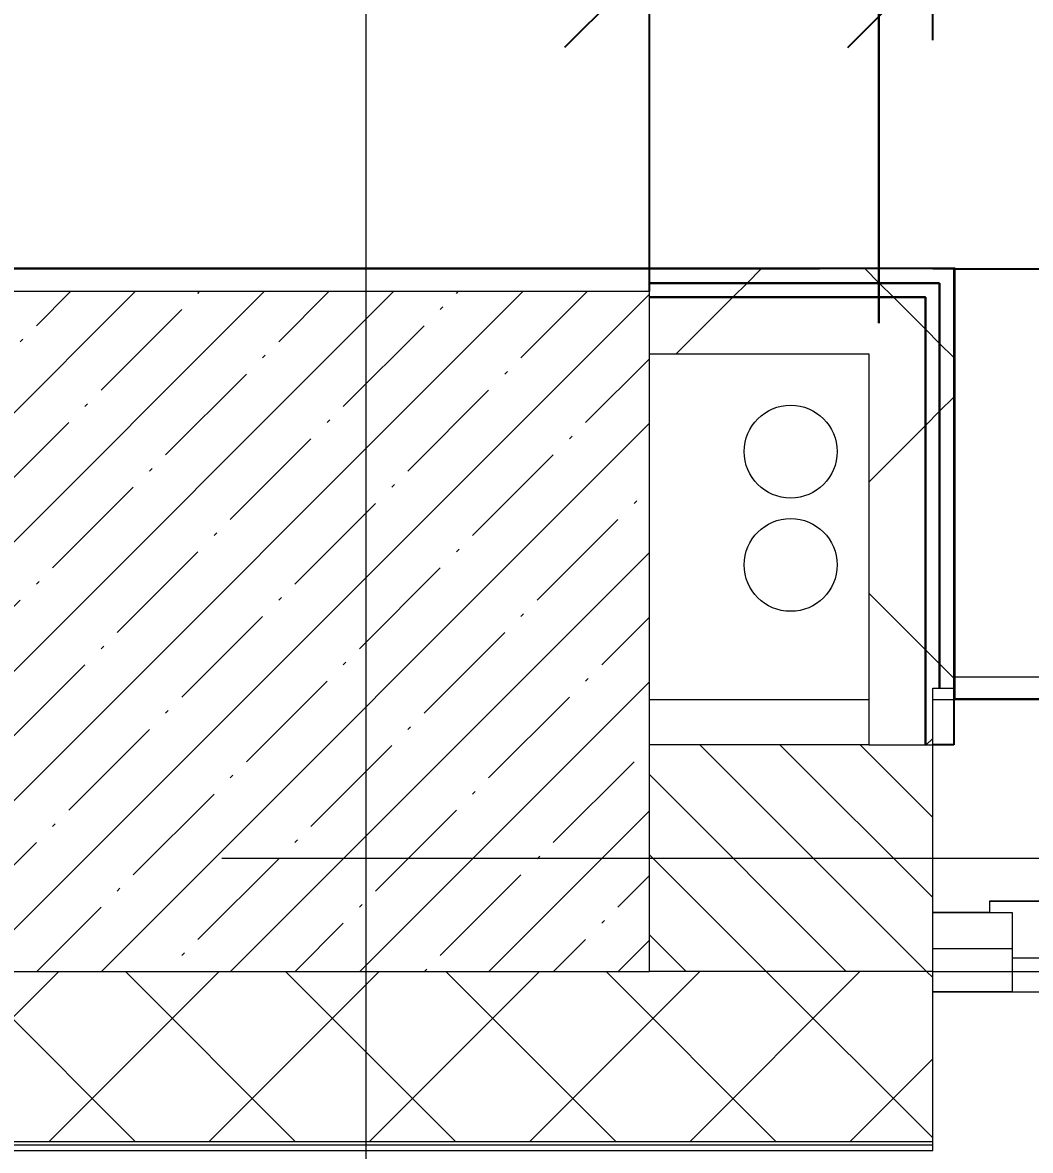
# Model space of a CAD drawing. Header units: millimetres. Extents: x -4029 to 232974, y -8553 to 104777.
# Drawn here: x 25607 to 26496, y -258 to 738 of the extents above; entities that cross this region are included whole.
import ezdxf

# ---------------------------------------------------------------- set-up
doc = ezdxf.new("R2010")
doc.units = ezdxf.units.MM
doc.linetypes.add('ADSK_Штрих_ш2 п1', pattern=[300, 200, -100])
doc.linetypes.add('Осевая', pattern=[3175, 634.9999999999999, -476.25, 1587.5, -476.25])
for name, color, linetype, lineweight in [('5.2) Перег WD5', 3, 'Continuous', 30), ('A-AREA-BNDY', 7, 'Continuous', 9), ('A-DETL', 7, 'Continuous', 9), ('A-DETL-1', 7, 'ADSK_Штрих_ш2 п1', 9), ('A-GLAZ', 7, 'Continuous', 9), ('A-WALL', 7, 'Continuous', 9), ('A-WALL-1', 7, 'Continuous', 13), ('I-WALL', 7, 'Continuous', 9), ('S-COLS', 7, 'Continuous', 9), ('Оси', 7, 'Continuous', 9), ('Оси-2', 7, 'Осевая', 9)]:
    doc.layers.add(name, color=color, linetype=linetype, lineweight=lineweight)
for name, color, linetype, lineweight, true_color in [('A-FLOR-1', 7, 'Continuous', 9, 0xaaaaaa), ('I-WALL-2', 7, 'Continuous', 9, 0x008040), ('I-WALL-3', 7, 'Continuous', 25, 0x008040)]:
    doc.layers.add(name, color=color, linetype=linetype, lineweight=lineweight, true_color=true_color)
doc.styles.add('ISOCPEUR_1', font='isocpeur.ttf', dxfattribs={"width": 0.9, "height": 200})
doc.dimstyles.new('ISO-2_0_0_9К_Средний_округл2', dxfattribs={"dimscale": 304.8, "dimtxt": 199.196235162063, "dimasz": 0.4921259842519685, "dimexe": 0.3937007874015748, "dimexo": 0, "dimgap": 0, "dimtad": 1, "dimdec": 0, "dimrnd": 10, "dimzin": 0, "dimdsep": 46, "dimtxsty": 'ISOCPEUR_1', "dimblk1": 'OBLIQUE', "dimblk2": 'OBLIQUE', "dimsah": 1, "dimcen": 0.09, "dimdle": 0.3937007874015748, "dimazin": 0, "dimtfac": 1, "dimtdec": 4, "dimtix": 1, "dimtmove": 1, "dimatfit": 3, "dimfxl": 1, "dimtvp": 1, "dimtolj": 1, "dimtzin": 0, "dimarcsym": 2})
doc.dimstyles.new('ISO-2_0_0_9К_Средний_округл2_1', dxfattribs={"dimscale": 304.8, "dimtxt": 199.196235162063, "dimasz": 0.4921259842519685, "dimexe": 0.3937007874015748, "dimexo": 0, "dimgap": 0, "dimtad": 1, "dimdec": 0, "dimrnd": 10, "dimzin": 0, "dimdsep": 46, "dimtxsty": 'ISOCPEUR_1', "dimblk1": 'OBLIQUE', "dimblk2": 'OBLIQUE', "dimsah": 1, "dimcen": 0.09, "dimdle": 0.3937007874015748, "dimazin": 0, "dimtfac": 1, "dimtdec": 4, "dimtix": 1, "dimtmove": 0, "dimatfit": 3, "dimfxl": 1, "dimtvp": 1, "dimtolj": 1, "dimtzin": 0, "dimarcsym": 2})
pattern_1 = [(45, (0, 0), (-141.4213562373095, 141.4213562373095), []), (135, (0, 0), (-141.4213562373095, -141.4213562373095), [])]

# ---------------------------------------------------------------- blocks, each defined once
blk = doc.blocks.new('BSC_Колонна _Прямоугольная - 600х600-V1-План монтажа стен и перегородок 1 этажа в осях 1-12')
at = {"layer": 'S-COLS'}
h = blk.add_hatch(dxfattribs=at)
h.set_pattern_fill('FP_3', color=256, style=0, pattern_type=2)
h.set_pattern_definition([(45, (-25860, -200), (-57.02462636878913, 57.02462636878913), []), (45, (-25802.975, -200), (-57.02462636878913, 57.02462636878913), [100.806, -20.161, 3.353, -16.808])])
h.paths.add_polyline_path([(300.0000000000271, -299.9999946636146), (300.0000000000271, 299.9999999999968), (-299.9999999999751, 299.9999999999968), (-299.9999999999751, -299.9999946636146)])
for p, q in [((300, 299.9999999999999), (-300.0000000000002, 299.9999999999993)), ((-300.0000000000001, 299.9999999999993), (-299.9999999999954, -299.9999999999999)), ((299.9999999999998, -299.999999999992), (300, 299.9999999999999)), ((-299.9999999999954, -299.9999999999999), (299.9999999999998, -299.999999999992))]:
    blk.add_line(p, q, dxfattribs=at)
blk = doc.blocks.new('120_Окно_СКБ_1Ст - 120_Окно_СКБ_1Ст 900х2500_h_-V46-План монтажа стен и перегородок 1 этажа в осях 1-12')
at = {"layer": 'A-GLAZ'}
for p, q in [((-450.0000000000072, -126.9999999999679), (-450.0000000000072, -56.9999999999578)), ((-450.0000000000072, -56.9999999999578), (-379.9999999999655, -56.99999999995794)), ((449.999999999992, -56.99999999995914), (-450.0000000000076, -56.99999999995769)), ((-379.9999999999655, -56.99999999995794), (-379.9999999999655, -126.9999999999681)), ((380.000000000048, -126.9999999999693), (380.000000000048, -56.99999999995916)), ((380.000000000048, -56.99999999995916), (449.9999999999924, -56.99999999995929)), ((449.9999999999924, -56.99999999995929), (449.9999999999924, -126.9999999999694)), ((379.999999999989, -86.99999999996878), (-380.0000000000107, -86.99999999996635)), ((-380.0000000000107, -86.99999999996635), (-380.0000000000108, -126.9999999999688)), ((-330.0000000000068, -136.9999999999696), (-330.0000000000063, -86.9999999999665)), ((329.9999999999974, -136.9999999999717), (329.9999999999976, -86.99999999996864)), ((379.9999999999889, -126.9999999999713), (379.999999999989, -86.99999999996878)), ((-330.0000000000065, -106.9999999999643), (329.9999999999974, -106.9999999999664)), ((329.9999999999974, -116.9999999999664), (-330.0000000000065, -116.9999999999643)), ((-379.9999999999655, -126.9999999999681), (-450.0000000000072, -126.9999999999679)), ((-450.0000000000076, -126.9999999999679), (-400.0000000000047, -126.999999999968)), ((-380.0000000000108, -126.9999999999688), (-400.000000000007, -126.9999999999688)), ((-400.000000000007, -126.9999999999688), (-400.000000000007, -136.9999999999693)), ((449.9999999999924, -126.9999999999694), (380.000000000048, -126.9999999999693)), ((399.999999999997, -126.9999999999714), (379.9999999999889, -126.9999999999713)), ((399.9999999999977, -126.9999999999692), (449.999999999992, -126.9999999999693)), ((399.999999999997, -136.9999999999719), (399.999999999997, -126.9999999999714)), ((-400.000000000007, -136.9999999999693), (399.999999999997, -136.9999999999719)), ((399.999999999997, -136.9999999999719), (-400.000000000007, -136.9999999999693))]:
    blk.add_line(p, q, dxfattribs=at)
blk = doc.blocks.new('_Oblique')
at = {"color": 0, "linetype": 'ByBlock', "lineweight": -2}
blk.add_line((-0.5, -0.5), (0.5, 0.5), dxfattribs=at)
blk = doc.blocks.new('DIMBLOCK28-План монтажа стен и перегородок 1 этажа в осях 1-12')
at = {"layer": '5.2) Перег WD5', "color": 0, "lineweight": -2, "transparency": 16777216}
for p, q in [((26159.99999281988, 499.9999999982765), (26159.99999281988, 910.4507028392835)), ((26409.99995242104, 721.9999999982472), (26409.99995242104, 910.4507028392835)), ((26039.99999281988, 790.4507028392835), (26529.99995242104, 790.4507028392835))]:
    blk.add_line(p, q, dxfattribs=at)
at = {"layer": 'Defpoints', "color": 0, "transparency": 16777216}
for p in [(26409.99995242104, 790.4507028392835), (26409.99995242104, 721.9999999982472), (26159.99999281988, 499.9999999982765)]:
    blk.add_point(p, dxfattribs=at)
at = {"layer": '5.2) Перег WD5', "color": 0, "lineweight": -2, "transparency": 16777216, "xscale": 150, "yscale": 150, "zscale": 150, "rotation": 180}
blk.add_blockref('_Oblique', (26159.99999281988, 790.4507028392835), dxfattribs=at)
at = {"layer": '5.2) Перег WD5', "color": 0, "lineweight": -2, "transparency": 16777216, "xscale": 150, "yscale": 150, "zscale": 150}
blk.add_blockref('_Oblique', (26409.99995242104, 790.4507028392835), dxfattribs=at)
at = {"layer": '5.2) Перег WD5', "color": 0, "transparency": 16777216, "insert": (25632.38395960566, 1185.075185453252), "char_height": 200, "width": 455.0867834087132, "attachment_point": 1, "line_spacing_factor": 1.149209049011902, "style": 'ISOCPEUR_1'}
blk.add_mtext('\\A1;250', dxfattribs=at)
blk = doc.blocks.new('DIMBLOCK29-План монтажа стен и перегородок 1 этажа в осях 1-12')
at = {"layer": '5.2) Перег WD5', "color": 0, "lineweight": -2, "transparency": 16777216}
for p, q in [((26949.22220806242, -20.00000000173116), (26949.22220806242, 639.9999999982729)), ((26428.50232840635, 519.9999999982728), (27069.22220806242, 519.9999999982729)), ((26843.15619088438, 99.99999999826885), (27069.22220806242, 99.99999999826889))]:
    blk.add_line(p, q, dxfattribs=at)
at = {"layer": 'Defpoints', "color": 0, "transparency": 16777216}
for p in [(26428.50232840635, 519.9999999982728), (26949.22220806242, 519.9999999982729), (26843.15619088438, 99.99999999826885)]:
    blk.add_point(p, dxfattribs=at)
at = {"layer": '5.2) Перег WD5', "color": 0, "lineweight": -2, "transparency": 16777216, "xscale": 150, "yscale": 150, "zscale": 150}
for p, rotation in [((26949.22220806242, 519.9999999982729), 90), ((26949.22220806242, 99.99999999826888), 270)]:
    blk.add_blockref('_Oblique', p, dxfattribs=dict(at, rotation=rotation))
at = {"layer": '5.2) Перег WD5', "color": 0, "transparency": 16777216, "insert": (26849.22220806242, 309.9999999982631), "char_height": 200, "width": 478.0709643889512, "attachment_point": 5, "rotation": 90, "style": 'ISOCPEUR_1'}
blk.add_mtext('\\A1;420', dxfattribs=at)

msp = doc.modelspace()

# ---------------------------------------------------------------- hatches: boundary and pattern name
at = {"layer": 'A-WALL'}
h = msp.add_hatch(dxfattribs=at)
h.set_pattern_fill('FP_31', color=256, style=0, pattern_type=2)
h.set_pattern_definition([(135, (0, 0), (-35.35533905932738, -35.35533905932737), [])])
h.paths.add_polyline_path([(19766.20855915702, -99.9999946653363), (20710.0000373342, -99.9999946653363), (20710.0000373342, 99.99999999830965), (19360.00009638999, 99.99999999830531), (19360.00009638996, -99.9999946653363)])
h.paths.add_polyline_path([(7659.999965627269, -99.9999946653363), (7659.999965627266, 99.99999999832697), (6830.000056106061, 99.99999999830965), (6830.000056106061, -99.9999946653363)])
h.paths.add_polyline_path([(9910.00001246793, -99.9999946653363), (9910.000012467917, 99.99999999830965), (9159.743434947542, 99.99066943400081), (9159.743434947542, -99.9999946653363)])
h.paths.add_polyline_path([(12010.00001246793, -99.9999946653363), (12159.99996564281, -99.9999946653363), (12159.99996564281, 99.99999999832697), (12010.00001246792, 99.99999999832697), (12010.00001246792, -80.00000000168409)])
h.paths.add_polyline_path([(28309.7434548014, -99.9999946653363), (28309.7434548014, 99.99999999824468), (27309.99995242105, 99.99999999824468), (27309.99995242105, -99.9999946653363), (27837.87020782812, -99.9999946653363)])
h.paths.add_polyline_path([(14859.99996564282, -99.9999946653363), (15609.99996564441, -99.9999946653363), (15609.99996564443, 99.99999999830965), (14859.99996564282, 99.99999999830965), (14859.99996564282, -80.00000000169274)])
h.paths.add_polyline_path([(16509.99996564443, -99.9999946653363), (16659.99996280639, -99.9999946653363), (16659.99996280638, 99.99999999830965), (16509.99996564442, 99.99999999830965), (16509.99996564443, -80.00000000169274)])
h.paths.add_polyline_path([(21610.0000373342, -99.9999946653363), (21909.99997886475, -99.9999946653363), (21909.99997886475, 99.99999999830965), (21610.0000373342, 99.99999999830965), (21610.0000373342, -80.00000000175771)])
h.paths.add_polyline_path([(22634.99998584232, -99.9999946653363), (22634.99998584232, 99.99999999830965), (22509.99997886474, 99.99999999830965), (22509.99997886474, -99.9999946653363)])
h.paths.add_polyline_path([(25434.99998584233, -99.9999946653363), (25559.99999281991, -99.9999946653363), (25559.99999281991, 99.99999999824468), (25434.99998584231, 99.99999999824468), (25434.99998584231, -80.00000000175771)])
h.paths.add_polyline_path([(26159.99999281991, -99.9999946653363), (26409.99995242105, -99.9999946653363), (26409.99995242105, 99.99999999824468), (26159.99999281991, 99.99999999824468), (26159.99999281991, -80.00000000175771)])
h = msp.add_hatch(dxfattribs=at)
h.set_pattern_fill('FP_6', color=256, style=0, pattern_type=2)
h.set_pattern_definition([(45, (0, 0), (-70.71067811865476, 70.71067811865476), []), (135, (0, 0), (-70.71067811865476, -70.71067811865474), [])])
h.paths.add_polyline_path([(37089.99997886464, -250.0000000017754), (37089.99997886464, -100.0000000018701), (35969.99986634271, -100.0000000018701), (35969.99986634271, -250.0000000017754)])
h.paths.add_polyline_path([(28309.7434548014, -250.0000000017754), (28309.7434548014, -100.0000000017099), (27309.99995242105, -100.0000000016405), (27309.99995242105, -250.0000000017754), (27837.87020782812, -250.0000000017754)])
h.paths.add_polyline_path([(38282.6518428834, -250.0000000017754), (38282.6518428834, -100.0000000018701), (37989.99997886463, -100.0000000018701), (37989.99997886462, -250.0000000017754)])
h.paths.add_polyline_path([(33009.99997886478, -250.0000000017754), (33869.99986634271, -250.0000000017754), (33869.99986634271, -100.0000000018701), (33009.99997886478, -100.0000000016405), (33009.99997886478, -197.6460836922261)])
h.paths.add_polyline_path([(17075.65467626665, -250.0000000017104), (17260.00009638995, -250.0000000017104), (17259.99996280639, -100.0000000018701), (16509.99996564443, -100.0000000018701), (16509.99996564442, -250.0000000017104)])
h.paths.add_polyline_path([(29209.7434548014, -250.0000000017104), (30209.99997886478, -250.0000000017104), (30209.99997886478, -100.0000000016405), (29209.7434548014, -100.0000000016405), (29209.7434548014, -207.0955404484953)])
h.paths.add_polyline_path([(26409.99995242105, -250.0000000017104), (26409.99995242105, -100.0000000017099), (25434.99998584233, -100.0000000016405), (25434.99998584233, -250.0000000017104)])
h.paths.add_polyline_path([(22634.99998584232, -250.0000000017104), (22634.99998584232, -100.0000000018701), (21610.0000373342, -100.0000000018701), (21610.0000373342, -250.0000000017104), (22456.76244204738, -250.0000000017104)])
h.paths.add_polyline_path([(9159.743434947542, -250.0000000017104), (9910.00001246793, -250.0000000017104), (9910.00001246793, -100.0000000018701), (9159.743434948688, -100.0000000018701), (9159.743434947542, -118.0000000017231)])
h.paths.add_polyline_path([(12010.00001246793, -250.0000000017104), (12759.99996564283, -250.0000000017104), (12759.99996564281, -100.0000000018701), (12010.00001246793, -100.0000000018701), (12010.00001246793, -249.8632406940465)])
h.paths.add_polyline_path([(20710.0000373342, -250.0000000017104), (20710.0000373342, -100.0000000018701), (19360.00009638996, -100.0000000018701), (19360.00009638996, -250.0000000017104), (19766.20855915702, -250.0000000017104)])
h.paths.add_polyline_path([(14859.99996564283, -250.0000000017104), (15609.99996564441, -250.0000000017104), (15609.99996564443, -100.0000000018701), (14859.99996564283, -100.0000000018701), (14859.99996564283, -242.7766266346094)])
h.paths.add_polyline_path([(-259.9999999989013, -250.0000000016411), (3729.999982118681, -250.0000000016411), (3729.999982118681, -100.0000000018701), (-259.9999999989013, -100.0000000016405), (-259.9999999989013, -210.0000000018754)])
h.paths.add_polyline_path([(7659.999965627266, -250.0000000016411), (8259.74343494754, -250.0000000016411), (8259.74343494754, -100.0000000016405), (6830.000056106061, -100.0000000016405), (6830.000056106061, -250.0000000016411)])
at = {"layer": 'I-WALL-2'}
h = msp.add_hatch(dxfattribs=at)
h.set_pattern_fill('FP_104', color=256, style=0, pattern_type=2)
h.set_pattern_definition(pattern_1)
h.paths.add_polyline_path([(26353.50232840636, 507.499999998282), (26416.00232840632, 507.499999998282), (26416.00232840632, 519.9999999982791), (26159.99999281991, 519.9999999982791), (26159.99999281991, 507.499999998282), (26179.99998799718, 507.499999998282)])
h = msp.add_hatch(dxfattribs=at)
h.set_pattern_fill('FP_104', color=256, style=0, pattern_type=2)
h.set_pattern_definition(pattern_1)
h.paths.add_polyline_path([(26428.50232840636, 149.9999999982636), (26428.50232840636, 519.9999999982791), (26416.00232840632, 519.9999999982791), (26416.00232840632, 149.9999999982636)])
h = msp.add_hatch(dxfattribs=at)
h.set_pattern_fill('FP_104', color=256, style=0, pattern_type=2)
h.set_pattern_definition(pattern_1)
h.paths.add_polyline_path([(26179.99998799718, 494.9999999982762), (26403.50232840638, 494.9999999982762), (26403.04942985566, 507.499999998282), (26159.99999281991, 507.499999998282), (26159.99999281991, 494.9999999982762)])
h = msp.add_hatch(dxfattribs=at)
h.set_pattern_fill('FP_104', color=256, style=0, pattern_type=2)
h.set_pattern_definition(pattern_1)
h.paths.add_polyline_path([(26409.99995242105, 99.99999999824468), (26409.99995242105, 149.9999999982636), (26416.00232840632, 149.9999999982636), (26416.00232840632, 507.499999998282), (26403.50232840638, 507.499999998282), (26403.50232840638, 99.99999999850456)])
h = msp.add_hatch(dxfattribs=at)
h.set_pattern_fill('FP_104', color=256, style=0, pattern_type=2)
h.set_pattern_definition(pattern_1)
h.paths.add_polyline_path([(26179.99998799718, 444.9999999982529), (26353.50232840636, 444.9999999982529), (26353.50232840636, 494.9999999982762), (26159.99999281991, 494.9999999982762), (26159.99999281991, 444.9999999982529)])
h = msp.add_hatch(dxfattribs=at)
h.set_pattern_fill('FP_104', color=256, style=0, pattern_type=2)
h.set_pattern_definition(pattern_1)
h.paths.add_polyline_path([(26403.50232840638, 99.99999999824468), (26403.50232840638, 494.9999999982762), (26353.50232840636, 494.9999999982762), (26353.50232840636, 99.99999999824468)])

# ---------------------------------------------------------------- linework, layer by layer
at = {"layer": '5.2) Перег WD5', "color": 18, "true_color": 0x000000}
msp.add_line((26362.56306737062, 472.084357899654), (26362.56306737062, 1694.286355316535), dxfattribs=at)
at = {"layer": '5.2) Перег WD5'}
for p, q in [((26416.00232840629, 507.499999998282), (26159.99999281993, 507.499999998282)), ((26416.00232840636, 149.9999999983373), (26416.00232840629, 507.499999998282)), ((26403.50232840635, 494.9999999982762), (26159.99999281989, 494.9999999982762)), ((26403.50232840632, 99.99999999824468), (26403.50232840635, 494.9999999982762))]:
    msp.add_line(p, q, dxfattribs=at)
msp.add_lwpolyline([(26403.50232840632, 99.99999999824468), (26403.50232840635, 494.9999999982762), (26159.99999281989, 494.9999999982762)], dxfattribs=at)
at = {"layer": 'A-AREA-BNDY', "flags": 128}
msp.add_lwpolyline([(27539.00005143134, 7659.000005334666), (26180.99998799715, 7659.000005334671), (26180.99998799715, 6969.000005334707), (24988.99997886473, 6969.000005334711), (24988.99997886473, 7679.000005334706), (22530.99997886474, 7679.000005334713), (22530.99997886474, 7279.000005334712), (21888.99997886473, 7279.000005334715), (21888.99997886473, 7659.000005334712), (20731.00003733418, 7659.000005334716), (20731.00003733417, 140.9999999982949), (21888.99997886472, 140.9999999982907), (21888.99997886472, 520.9999999982878), (22655.9999858423, 520.9999999982853), (22655.9999858423, 140.9999999982878), (25538.99999281987, 140.9999999982785), (25538.99999281987, 520.9999999982764), (26429.50232840633, 520.9999999982733), (26429.50232840633, 140.9999999982837), (29188.74345480137, 140.9999999982748), (29188.74345480137, 520.9999999982648), (29388.74345480136, 520.9999999982641), (29388.74345480136, 6962.000005334688), (27539.00005143134, 6962.000005334695)], close=True, dxfattribs=at)
at = {"layer": 'A-DETL'}
for centre in [(26284.60791354247, 358.8353497913704), (26284.60791354247, 258.8353497913704)]:
    msp.add_circle(centre, 40.99999999988358, dxfattribs=at)
at = {"layer": 'A-DETL-1'}
msp.add_line((22509.99997886472, 519.9999999982851), (29409.99997886472, 519.9999999982629), dxfattribs=at)
at = {"layer": 'A-FLOR-1'}
for p, q in [((25539.99999281988, 519.9999999982781), (26159.99999281989, 519.9999999982781)), ((26428.50232840633, 159.9999999982754), (29189.74345480137, 159.9999999982679))]:
    msp.add_line(p, q, dxfattribs=at)
at = {"layer": 'A-WALL'}
for p, q in [((26353.50232840633, 99.99999999824468), (26159.99999281988, 99.99999999824468)), ((26409.99995242103, -258.0000000017086), (26409.99995242103, 99.99999999824468)), ((26409.99995242103, -100.0000000017252), (27309.99995242103, -100.0000000017281)), ((12759.99996564282, -258.0000000016811), (26409.99995242103, -258.0000000017086))]:
    msp.add_line(p, q, dxfattribs=at)
at = {"layer": 'A-WALL-1'}
for p, q in [((26409.99995242103, -100.0000000017099), (26159.99999281988, -100.0000000017099)), ((25434.99998584229, -250.0000000017104), (26409.99995242103, -250.0000000017104)), ((25434.99998584229, -253.0000000017617), (26409.99995242103, -253.0000000016924))]:
    msp.add_line(p, q, dxfattribs=at)
at = {"layer": 'I-WALL'}
for p, q in [((26159.99999281988, 139.9999999982769), (26353.50232840633, 139.9999999982763)), ((26409.99995242103, 139.9999999982761), (29209.74345480137, 139.999999998267)), ((26479.99995242104, -80.00000000172415), (26409.99995242103, -80.0000000017239))]:
    msp.add_line(p, q, dxfattribs=at)
at = {"layer": 'I-WALL-2'}
for p, q in [((26428.50232840633, 519.9999999982878), (26159.99999281989, 519.9999999982878)), ((26159.99999281989, 519.9999999982878), (26159.99999281989, 499.9999999982779)), ((26428.50232840633, 149.999999998268), (26428.50232840633, 519.9999999982878)), ((26159.99999281989, 444.9999999982529), (26353.50232840633, 444.9999999982529)), ((26353.50232840633, 444.9999999982529), (26353.50232840633, 99.99999999824468)), ((26409.99995242103, 99.99999999824468), (26409.99995242103, 149.999999998268)), ((26409.99995242103, 149.999999998268), (26428.50232840633, 149.999999998268)), ((26353.50232840633, 99.99999999824468), (26409.99995242103, 99.99999999824468))]:
    msp.add_line(p, q, dxfattribs=at)
at = {"layer": 'I-WALL-3'}
for p, q in [((26428.50232840632, 149.9999999982819), (26428.50232840632, 99.99999999827018)), ((26428.50232840632, 99.99999999827018), (26409.99995242104, 99.99999999827058))]:
    msp.add_line(p, q, dxfattribs=at)
at = {"layer": 'Оси'}
msp.add_line((25909.9999656428, -1906.258590699682), (25909.99996564281, 593.7414093003177), dxfattribs=at)
at = {"layer": 'Оси-2'}
for p, q in [((25909.99996564281, 593.7414093003177), (25909.99996564288, 24898.07107314671)), ((-728.7493767321512, -2.653908963695769e-09), (36035.97228524549, -2.772675199626822e-09))]:
    msp.add_line(p, q, dxfattribs=at)

# ---------------------------------------------------------------- block references
at = {"layer": 'A-GLAZ', "rotation": 180}
msp.add_blockref('120_Окно_СКБ_1Ст - 120_Окно_СКБ_1Ст 900х2500_h_-V46-План монтажа стен и перегородок 1 этажа в осях 1-12', (26859.99995242103, -175.0000000017266), dxfattribs=at)
at = {"layer": 'S-COLS'}
msp.add_blockref('BSC_Колонна _Прямоугольная - 600х600-V1-План монтажа стен и перегородок 1 этажа в осях 1-12', (25859.99999281988, 199.9999999982765), dxfattribs=at)

# ---------------------------------------------------------------- dimensions: what is measured, and where the dimension line sits
at = {"layer": '5.2) Перег WD5', "color": 18, "true_color": 0x000000}
dim = msp.add_linear_dim(base=(26409.99995242104, 790.4507028392835), p1=(26159.99999281988, 499.9999999982765), p2=(26409.99995242104, 721.9999999982472), dimstyle='ISO-2_0_0_9К_Средний_округл2', override={"dimpost": '<>', "dimfxl": 334.3411129379214}, dxfattribs=at)
dim.commit()
dim.dimension.update_dxf_attribs({"geometry": 'DIMBLOCK28-План монтажа стен и перегородок 1 этажа в осях 1-12', "text_midpoint": (25859.92735131002, 918.4085187865851), "dimtype": 160})
dim = msp.add_linear_dim(base=(26949.22220806242, 519.9999999982729), p1=(26843.15619088437, 99.99999999826879), p2=(26428.50232840633, 519.9999999982725), angle=89.99999999999991, dimstyle='ISO-2_0_0_9К_Средний_округл2_1', override={"dimpost": '<>', "dimfxl": 590.20151276319}, dxfattribs=at)
dim.commit()
dim.dimension.update_dxf_attribs({"geometry": 'DIMBLOCK29-План монтажа стен и перегородок 1 этажа в осях 1-12', "text_midpoint": (26849.22220806242, 309.9999999982631)})

doc.saveas('drawing.dxf')
